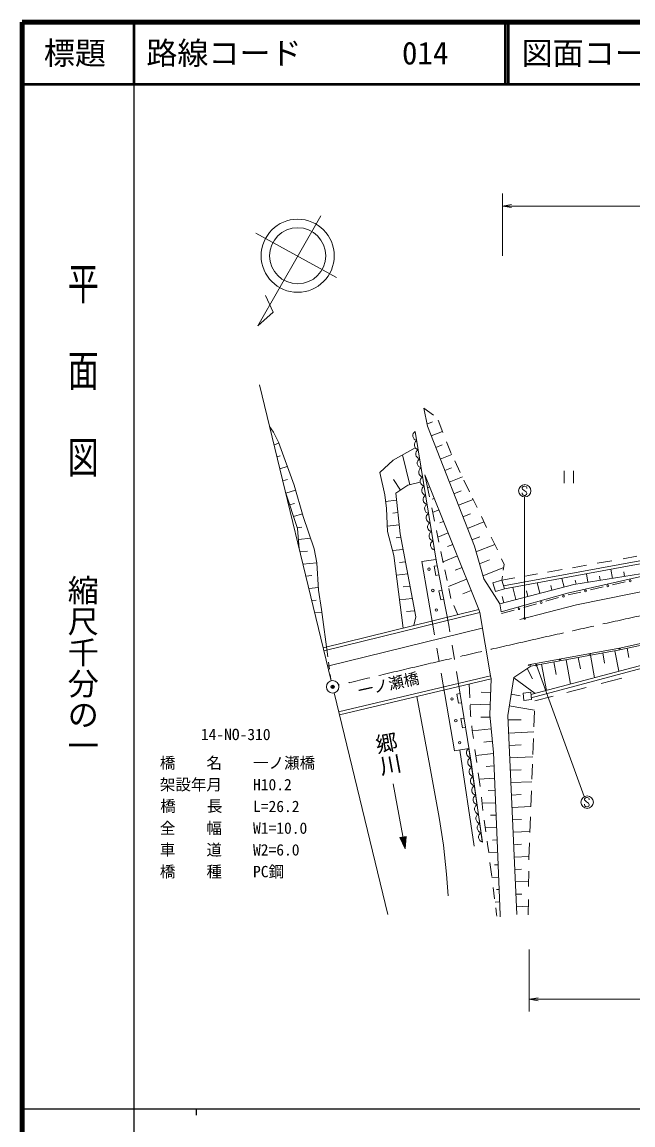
# Model space of a CAD drawing. Units: millimetres, scale not verified. Extents: x 40000 to 680000, y 20000 to 380000.
# Drawn here: x 40000 to 138308, y 202409 to 380000 of the extents above; entities that cross this region are included whole.
import ezdxf
from ezdxf.enums import TextEntityAlignment as Align

# ---------------------------------------------------------------- set-up
doc = ezdxf.new("R2010")
doc.units = ezdxf.units.MM
doc.header["$LTSCALE"] = 1000
doc.header["$PDMODE"] = 32
doc.header["$PDSIZE"] = 500
doc.linetypes.add('CHAIN', pattern=[18.5, 12, -1.5, 3.5, -1.5])
for name, color, linetype, lineweight in [('M-BGD', 7, 'Continuous', 13), ('M-BMK', 2, 'CHAIN', 13), ('M-BMK-SRVR', 3, 'Continuous', 13), ('M-STR-STR1', 1, 'Continuous', 13), ('M-STR-STR3', 7, 'Continuous', 13), ('M-STR-STRC', 7, 'Continuous', 13), ('M-TTL', 2, 'Continuous', 140), ('M-TTL-BAND', 7, 'Continuous', 25), ('M-TTL-LINE', 7, 'Continuous', 50), ('M-TTL-TXT', 7, 'Continuous', 13)]:
    doc.layers.add(name, color=color, linetype=linetype, lineweight=lineweight)
doc.layers.add('M-OTRS', color=6, linetype='Continuous')
doc.styles.add('@ＭＳ ゴシック', font='')
doc.styles.add('ＭＳ ゴシック', font='')
doc.styles.get('@ＭＳ ゴシック').set_extended_font_data('@MS Gothic')
doc.styles.get('ＭＳ ゴシック').set_extended_font_data('MS Gothic')

# ---------------------------------------------------------------- blocks, each defined once
blk = doc.blocks.new('open_arrow')
at = {"color": 0, "linetype": 'Continuous', "lineweight": -2}
blk.add_lwpolyline([(7.5, 1.25), (0, 0), (7.5, -1.25)], dxfattribs=at)
blk = doc.blocks.new('filled_dot')
at = {"color": 0, "linetype": 'Continuous', "lineweight": -2, "const_width": 1.25}
blk.add_lwpolyline([(-0.625, 0, 1), (0.625, 0, 1)], format="xyb", close=True, dxfattribs=at)

msp = doc.modelspace()

# ---------------------------------------------------------------- linework, layer by layer
at = {"layer": 'M-BGD'}
for p, q in [((105228, 314921), (104677, 317821)), ((104677, 317821), (106209, 316719)), ((79831, 314891), (80482, 313962)), ((106065, 315601), (105166, 315249)), ((112791, 295611), (105228, 314921)), ((106946, 315873), (107718, 313932)), ((80482, 313962), (81278, 312337)), ((103270, 314086), (106678, 293014)), ((103270, 314086), (106357, 295000)), ((107660, 314078), (105838, 313364)), ((80545, 311945), (81335, 312180)), ((81278, 312337), (83763, 305426)), ((103272, 311465), (99699, 309473)), ((107591, 311903), (106567, 311502)), ((108314, 312432), (109063, 310547)), ((81016, 309998), (81520, 310148)), ((99699, 309473), (97568, 307494)), ((101250, 310338), (102392, 305487)), ((109140, 310362), (107297, 309640)), ((109622, 309355), (110524, 307469)), ((81487, 308052), (82690, 308410)), ((97568, 307494), (98380, 303892)), ((109116, 308204), (108026, 307777)), ((127264, 305740), (127264, 307740)), ((128764, 307740), (128764, 305740)), ((81958, 306105), (82691, 306323)), ((99767, 306324), (100885, 304626)), ((104091, 305886), (102084, 305414)), ((104798, 307096), (113532, 285385)), ((104798, 307096), (105551, 303535)), ((110871, 306744), (108755, 305915)), ((111113, 306237), (112025, 304330)), ((82395, 304300), (84304, 298451)), ((82429, 304159), (84000, 304626)), ((83763, 305426), (85259, 300394)), ((98380, 303892), (98634, 301660)), ((102084, 305414), (100156, 304146)), ((100156, 304146), (100866, 297600)), ((105237, 305022), (105577, 305159)), ((110642, 304506), (109485, 304053)), ((83061, 302260), (83862, 302499)), ((98503, 302807), (100280, 303000)), ((105979, 303165), (106324, 303303)), ((112601, 303125), (110214, 302190)), ((112502, 303333), (113228, 301815)), ((83681, 300358), (85126, 300788)), ((85259, 300394), (87011, 295202)), ((98634, 301660), (98786, 297956)), ((99652, 300920), (100496, 301012)), ((105920, 301795), (106376, 299642)), ((106078, 301049), (107070, 301448)), ((112168, 300808), (110943, 300328)), ((113923, 300361), (114762, 298608)), ((84274, 298543), (85029, 298686)), ((84304, 298451), (84608, 295156)), ((98751, 298811), (100712, 299023)), ((107218, 299352), (107816, 299592)), ((114332, 299507), (111673, 298466)), ((84467, 296680), (86449, 296868)), ((98786, 297956), (99851, 294100)), ((100209, 296957), (100970, 297040)), ((100866, 297600), (103352, 284206)), ((106691, 298149), (107095, 296240)), ((106919, 297075), (108563, 297737)), ((113693, 297109), (112402, 296604)), ((115512, 297040), (116487, 295002)), ((84720, 294695), (85941, 294811)), ((87011, 295202), (87425, 292909)), ((99635, 294883), (101336, 295068)), ((108457, 295539), (109309, 295881)), ((114332, 290325), (112791, 295611)), ((116062, 295889), (113053, 294711)), ((99851, 294100), (101323, 282378)), ((100765, 292994), (101702, 293096)), ((106605, 293462), (104321, 293162)), ((104321, 293162), (106370, 281352)), ((107415, 294732), (107793, 292943)), ((107760, 293102), (110056, 294026)), ((115219, 293411), (113615, 292783)), ((117166, 293581), (117600, 292674)), ((117493, 289199), (139446, 293262)), ((132538, 292842), (134924, 293267)), ((136753, 293592), (138947, 293983)), ((85195, 292732), (87423, 292943)), ((87425, 292909), (87712, 288514)), ((106298, 292363), (106788, 292460)), ((106298, 292363), (106591, 290892)), ((106678, 293014), (108698, 282873)), ((108037, 291794), (108396, 290094)), ((109697, 291726), (110802, 292170)), ((117519, 292164), (114178, 290855)), ((117600, 292674), (117451, 291735)), ((117641, 288718), (139467, 292757)), ((124586, 291426), (126932, 291844)), ((145716, 292115), (127805, 288049)), ((128610, 292143), (130811, 292534)), ((128797, 289444), (145716, 292115)), ((134769, 291888), (135000, 290423)), ((136862, 291454), (136976, 290735)), ((85670, 290768), (86634, 290859)), ((100250, 290926), (102068, 291124)), ((106591, 290892), (107081, 290989)), ((108601, 289129), (111549, 290315)), ((116902, 286323), (114332, 290325)), ((115778, 289715), (117201, 290152)), ((116218, 288281), (115778, 289715)), ((117298, 290765), (117201, 290152)), ((117201, 290152), (119310, 290507)), ((117201, 290152), (117641, 288718)), ((121029, 290797), (121491, 290875)), ((121491, 290875), (122949, 291135)), ((122908, 289692), (123348, 288014)), ((126852, 290422), (127217, 289029)), ((128993, 290142), (129161, 289501)), ((129202, 286159), (150696, 290558)), ((130834, 291159), (131049, 289799)), ((132917, 290796), (133025, 290111)), ((135038, 289383), (137083, 289847)), ((86146, 288804), (87683, 288950)), ((87712, 288514), (88190, 285425)), ((101321, 289031), (102434, 289152)), ((107079, 288440), (107569, 288537)), ((107079, 288440), (107372, 286969)), ((108669, 288804), (109018, 287155)), ((110936, 287913), (112295, 288459)), ((117641, 288718), (116218, 288281)), ((116902, 286323), (128797, 289444)), ((127805, 288049), (117086, 285038)), ((118964, 288963), (119479, 286999)), ((121182, 288390), (121414, 287507)), ((125086, 289272), (125283, 288522)), ((127879, 287758), (129924, 288222)), ((131459, 288570), (133504, 289035)), ((86621, 286840), (87328, 286907)), ((100748, 286957), (102800, 287180)), ((107372, 286969), (107862, 287066)), ((109468, 286033), (110131, 284548)), ((117086, 285038), (116902, 286323)), ((117278, 287507), (117545, 286492)), ((120089, 283771), (129202, 286159)), ((120738, 285752), (122778, 286325)), ((124308, 286755), (126349, 287328)), ((87096, 284876), (88248, 284985)), ((88190, 285425), (89206, 277788)), ((88585, 278726), (113651, 284899)), ((101878, 285068), (103166, 285208)), ((103352, 284206), (103073, 282809)), ((117167, 284750), (119207, 285323)), ((89173, 276296), (114068, 282427)), ((108698, 282873), (108867, 281821)), ((136162, 279204), (155518, 283377)), ((136220, 278910), (155574, 283082)), ((121898, 271710), (155501, 280632)), ((106747, 279182), (107120, 277031)), ((109218, 279654), (109586, 277375)), ((121753, 276576), (136162, 279204)), ((121860, 276291), (136220, 278910)), ((121953, 271208), (155613, 280145)), ((137646, 277667), (137374, 279159)), ((128260, 273399), (127543, 277327)), ((129848, 275836), (129511, 277686)), ((132138, 274429), (131478, 278045)), ((133747, 276752), (133446, 278404)), ((136016, 275459), (135418, 278737)), ((89318, 276949), (89471, 275796)), ((109901, 275423), (112260, 260827)), ((119163, 274435), (121860, 276291)), ((121281, 275893), (122137, 274266)), ((124381, 272370), (123608, 276610)), ((125949, 274920), (125576, 276969)), ((89588, 274924), (89688, 274168)), ((90950, 268954), (115367, 274729)), ((107447, 275144), (109619, 262626)), ((115490, 274244), (115259, 268469)), ((119163, 274435), (118157, 268356)), ((119123, 274407), (122581, 271892)), ((133171, 273491), (136537, 274376)), ((109980, 271801), (110474, 271881)), ((109980, 271801), (110219, 270320)), ((112068, 271193), (111979, 273414)), ((113873, 272093), (115401, 272032)), ((118724, 271778), (120178, 271520)), ((120620, 271960), (121855, 272097)), ((120753, 270767), (120620, 271960)), ((121855, 272097), (121987, 270904)), ((127674, 272046), (130805, 272869)), ((103543, 271418), (105643, 260178)), ((110219, 270320), (110713, 270400)), ((112110, 270162), (115321, 270034)), ((112182, 268384), (112116, 270008)), ((121987, 270904), (120753, 270767)), ((122528, 270693), (125496, 271473)), ((112210, 268116), (112182, 268384)), ((115259, 268469), (115857, 262401)), ((118157, 268356), (119622, 236277)), ((122473, 269221), (118412, 269893)), ((122371, 266508), (122466, 269034)), ((110618, 267852), (111112, 267932)), ((110618, 267852), (110857, 266372)), ((110857, 266372), (111351, 266451)), ((112438, 265948), (112359, 266702)), ((113848, 268048), (115297, 268081)), ((120302, 267615), (118190, 267640)), ((112627, 264622), (112438, 265948)), ((112451, 265856), (115483, 266197)), ((122340, 265706), (118287, 265521)), ((122203, 262072), (122299, 264623)), ((109619, 262626), (111902, 263040)), ((111902, 263040), (114080, 247960)), ((113175, 260766), (112877, 262861)), ((114331, 264055), (115679, 264206)), ((120317, 263611), (118378, 263523)), ((110446, 262776), (112748, 247314)), ((113015, 261894), (115865, 262215)), ((115857, 262401), (116456, 248255)), ((122189, 261695), (118469, 261525)), ((105643, 260178), (107139, 251930)), ((112260, 260827), (114058, 248117)), ((114708, 260146), (115949, 260224)), ((120332, 259608), (118561, 259527)), ((122052, 258074), (122145, 260527)), ((113720, 256930), (113408, 259127)), ((113558, 258070), (116034, 258225)), ((122038, 257683), (118652, 257529)), ((99745, 257320), (101676, 246881)), ((115031, 256258), (116115, 256301)), ((121886, 253665), (121981, 256194)), ((114169, 253042), (113924, 255165)), ((114033, 254217), (116200, 254303)), ((120346, 255604), (118743, 255531)), ((115361, 252268), (116284, 252305)), ((121886, 253672), (118834, 253533)), ((107139, 251930), (107823, 247443)), ((114637, 249611), (114374, 251485)), ((120361, 251601), (118925, 251535)), ((121729, 249502), (121825, 252047)), ((101833, 248875), (100815, 248687)), ((101676, 246881), (100815, 248687)), ((101831, 248842), (100829, 248657)), ((101827, 248791), (100852, 248610)), ((101823, 248739), (100874, 248563)), ((101818, 248687), (100896, 248517)), ((101814, 248636), (100919, 248470)), ((101676, 246881), (101833, 248875)), ((114549, 250234), (116369, 250307)), ((121735, 249661), (119017, 249537)), ((101810, 248584), (100941, 248423)), ((101806, 248532), (100963, 248377)), ((101802, 248481), (100985, 248330)), ((101798, 248429), (101008, 248283)), ((101794, 248378), (101030, 248236)), ((101790, 248326), (101052, 248190)), ((101786, 248274), (101074, 248143)), ((101782, 248223), (101097, 248096)), ((101778, 248171), (101119, 248049)), ((101774, 248120), (101141, 248003)), ((101769, 248068), (101163, 247956)), ((101765, 248016), (101186, 247909)), ((101761, 247965), (101208, 247863)), ((101757, 247913), (101230, 247816)), ((101753, 247862), (101253, 247769)), ((101749, 247810), (101275, 247722)), ((101745, 247758), (101297, 247676)), ((101741, 247707), (101319, 247629)), ((101737, 247655), (101342, 247582)), ((101733, 247604), (101364, 247535)), ((101729, 247552), (101386, 247489)), ((101725, 247500), (101408, 247442)), ((101721, 247449), (101431, 247395)), ((101716, 247397), (101453, 247348)), ((101712, 247346), (101475, 247302)), ((101708, 247294), (101497, 247255)), ((101704, 247242), (101520, 247208)), ((101700, 247191), (101542, 247162)), ((101692, 247088), (101587, 247068)), ((107823, 247443), (108293, 242784)), ((114917, 247614), (114847, 248109)), ((115092, 246258), (114917, 247614)), ((115692, 248278), (116453, 248308)), ((116456, 248255), (116926, 236246)), ((120376, 247597), (119108, 247539)), ((121573, 245366), (121667, 247859)), ((115108, 246253), (116532, 246310)), ((121583, 245650), (119199, 245541)), ((121570, 245111), (121573, 245366)), ((115586, 242421), (115299, 244644)), ((116023, 244288), (116610, 244312)), ((120391, 243594), (119290, 243543)), ((108293, 242784), (108549, 239280)), ((115605, 242270), (116688, 242313)), ((121530, 241644), (119382, 241546)), ((121521, 240796), (121549, 243295)), ((116053, 238792), (115811, 240668)), ((116354, 240298), (116766, 240315)), ((116118, 238287), (116845, 238316)), ((120406, 239590), (119473, 239548)), ((121469, 236224), (121497, 238705)), ((116370, 236331), (116238, 237357)), ((116370, 236331), (116412, 236003)), ((116926, 236246), (116938, 235926)), ((121485, 237637), (119564, 237550))]:
    msp.add_line(p, q, dxfattribs=at)
for centre, radius in [((105501, 291907), 200), ((137850, 290022), 150), ((106106, 288475), 200), ((130691, 288396), 150), ((134271, 289209), 150), ((123543, 286540), 150), ((127114, 287543), 150), ((106662, 285320), 200), ((119972, 285537), 150), ((109187, 271004), 200), ((109805, 267496), 200), ((110429, 263958), 200)]:
    msp.add_circle(centre, radius, dxfattribs=at)
for centre, radius, start, end in [((103688, 313400), 803, 121.35331, 257.01949), ((103925, 311932), 803, 121.35331, 257.01949), ((104163, 310464), 803, 121.35331, 257.01949), ((104400, 308996), 803, 121.35331, 257.01949), ((104638, 307527), 803, 121.35331, 257.01949), ((104875, 306059), 803, 121.35331, 257.01949), ((105112, 304591), 803, 121.35331, 257.01949), ((105350, 303123), 803, 121.35331, 257.01949), ((105587, 301655), 803, 121.35331, 257.01949), ((105825, 300187), 803, 121.35331, 257.01949), ((106062, 298719), 803, 121.35331, 257.01949), ((106300, 297250), 803, 121.35331, 257.01949), ((106537, 295782), 803, 121.35331, 257.01949), ((136162, 279204), 150, 190.33602, 12.16653), ((126556, 277452), 150, 190.33602, 10.33602), ((131359, 278328), 150, 190.33602, 10.33602), ((121843, 276084), 500, 100.33602, 145.33602), ((121753, 276576), 150, 190.33602, 10.33602), ((112338, 262333), 830, 121.66266, 254.77674), ((112556, 260825), 830, 121.66266, 254.77674), ((112774, 259317), 830, 121.66266, 254.77674), ((112991, 257809), 830, 121.66266, 254.77674), ((113209, 256301), 830, 121.66266, 254.77674), ((113427, 254793), 830, 121.66266, 254.77674), ((113645, 253285), 830, 121.66266, 254.77674), ((113863, 251777), 830, 121.66266, 254.77674), ((114081, 250269), 830, 121.66266, 254.77674), ((114298, 248761), 830, 121.66266, 254.77674)]:
    msp.add_arc(centre, radius, start, end, dxfattribs=at)
at = {"layer": 'M-BMK'}
msp.add_arc((676262, -2157293), 2500000, 102.26433, 103.54014, dxfattribs=at)
at = {"layer": 'M-BMK-SRVR'}
for p, q in [((88069, 348785), (77922, 331085)), ((90627, 338865), (77628, 346031)), ((80391, 333263), (79201, 335973)), ((77922, 331085), (80391, 333263)), ((78207, 321602), (89748, 273923)), ((90218, 271979), (98855, 236295))]:
    msp.add_line(p, q, dxfattribs=at)
for centre, radius in [((84358, 342366), 5885), ((84358, 342366), 4520), ((89983, 272951), 1000)]:
    msp.add_circle(centre, radius, dxfattribs=at)
at = {"layer": 'M-OTRS'}
msp.add_point((89986, 272961), dxfattribs=at)
at = {"layer": 'M-STR-STR1'}
for p, q in [((88467, 279212), (113532, 285385)), ((113651, 284899), (113532, 285385)), ((115367, 274729), (113651, 284899)), ((91068, 268468), (115490, 274244)), ((115490, 274244), (115367, 274729))]:
    msp.add_line(p, q, dxfattribs=at)
at = {"layer": 'M-STR-STR3'}
for p, q in [((117298, 342378), (117298, 352378)), ((117298, 350378), (197869, 350378)), ((121611, 230658), (121611, 220658)), ((121611, 222658), (175148, 222658))]:
    msp.add_line(p, q, dxfattribs=at)
at = {"layer": 'M-STR-STRC'}
for p, q in [((120618, 305222), (120494, 305037)), ((120494, 305037), (120496, 304906)), ((120496, 304058), (120494, 304179)), ((120496, 304906), (120560, 304777)), ((120536, 303955), (120496, 304058)), ((120620, 303844), (120536, 303955)), ((120560, 304777), (120815, 304595)), ((120810, 305288), (120618, 305222)), ((120807, 303784), (120620, 303844)), ((120941, 303784), (120807, 303784)), ((120931, 305285), (120810, 305288)), ((120815, 304595), (120944, 304463)), ((121181, 305166), (120931, 305285)), ((121042, 303813), (120941, 303784)), ((120944, 304463), (121123, 304347)), ((121184, 303905), (121042, 303813)), ((121123, 304347), (121250, 304147)), ((121244, 305035), (121181, 305166)), ((121244, 304037), (121184, 303905)), ((121244, 304906), (121244, 305035)), ((121250, 304147), (121244, 304037)), ((120884, 283979), (120884, 303525)), ((122769, 276457), (130480, 255272)), ((130657, 255081), (130533, 254897)), ((130533, 254897), (130535, 254765)), ((130535, 253917), (130533, 254039)), ((130535, 254765), (130599, 254636)), ((130599, 254636), (130854, 254455)), ((130849, 255147), (130657, 255081)), ((130970, 255145), (130849, 255147)), ((130854, 254455), (130983, 254323)), ((131220, 255026), (130970, 255145)), ((130983, 254323), (131162, 254207)), ((131162, 254207), (131289, 254007)), ((131283, 254894), (131220, 255026)), ((131283, 254765), (131283, 254894)), ((131289, 254007), (131283, 253896)), ((130575, 253815), (130535, 253917)), ((130659, 253704), (130575, 253815)), ((130846, 253644), (130659, 253704)), ((130981, 253644), (130846, 253644)), ((131081, 253673), (130981, 253644)), ((131223, 253765), (131081, 253673)), ((131283, 253896), (131223, 253765))]:
    msp.add_line(p, q, dxfattribs=at)
for centre in [(120901, 304525), (130940, 254384)]:
    msp.add_circle(centre, 1000, dxfattribs=at)
at = {"layer": 'M-TTL'}
for p, q in [((40000, 380000), (40000, 20000)), ((680000, 380000), (40000, 380000))]:
    msp.add_line(p, q, dxfattribs=at)
at = {"layer": 'M-TTL-BAND'}
for p, q in [((58000, 370000), (58000, 20000)), ((40000, 205000), (579000, 205000)), ((68000, 205000), (68000, 204000))]:
    msp.add_line(p, q, dxfattribs=at)
at = {"layer": 'M-TTL-LINE'}
for p, q in [((58000, 380000), (58000, 370000)), ((117750, 380000), (117750, 370000)), ((118250, 380000), (118250, 370000)), ((40000, 370000), (680000, 370000))]:
    msp.add_line(p, q, dxfattribs=at)

# ---------------------------------------------------------------- block references
at = {"layer": 'M-STR-STR3', "xscale": 193, "yscale": 193}
for p in [(117298, 350378), (121611, 222658)]:
    msp.add_blockref('open_arrow', p, dxfattribs=at)
at = {"layer": 'M-STR-STRC', "xscale": 160, "yscale": 160}
for p, rotation in [((120884, 283979), 90), ((122769, 276457), 290)]:
    msp.add_blockref('filled_dot', p, dxfattribs=dict(at, rotation=rotation))

# ---------------------------------------------------------------- texts
at = {"layer": 'M-STR-STR1', "style": 'ＭＳ ゴシック'}
msp.add_text('一ノ瀬橋', height=1833, rotation=12.213, dxfattribs=at).set_placement((94386, 270866), align=Align.BOTTOM_LEFT)
for s, p in [('14-NO-310', (68772, 263825)), ('橋\u3000\u3000名', (62169, 259242)), ('一ノ瀬橋', (77169, 259242)), ('架設年月', (62169, 255742)), ('H10.2', (77169, 255742)), ('橋\u3000  長', (62237, 252293)), ('L=26.2', (77169, 252242)), ('全\u3000\u3000幅', (62169, 248742)), ('W1=10.0', (77169, 248742)), ('車\u3000\u3000道', (62169, 245242)), ('W2=6.0', (77169, 245242)), ('橋\u3000\u3000種', (62169, 241742)), ('PC鋼', (77169, 241742))]:
    msp.add_text(s, height=1833, dxfattribs=at).set_placement(p, align=Align.BOTTOM_LEFT)
at = {"layer": 'M-TTL', "color": 7, "style": '@ＭＳ ゴシック'}
msp.add_text('郷川', height=2566, rotation=280.437, dxfattribs=at).set_placement((96261, 265258), align=Align.BOTTOM_LEFT)
at = {"layer": 'M-TTL-BAND', "style": '@ＭＳ ゴシック', "width": 1.4}
msp.add_text('平  面  図', height=3666, rotation=270, dxfattribs=at).set_placement((49777, 306475), align=Align.MIDDLE_RIGHT)
at = {"layer": 'M-TTL-BAND', "style": '@ＭＳ ゴシック'}
msp.add_text('縮尺千分の一', height=3666, rotation=270, dxfattribs=at).set_placement((49777, 261030), align=Align.MIDDLE_RIGHT)
at = {"layer": 'M-TTL-TXT', "style": 'ＭＳ ゴシック'}
msp.add_text('標題', height=3666, dxfattribs=at).set_placement((48500, 375000), align=Align.MIDDLE_CENTER)
for s, p in [('路線コード', (60000, 375000)), ('014', (101142, 375000)), ('図面コード', (120380, 375000))]:
    msp.add_text(s, height=3666, dxfattribs=at).set_placement(p, align=Align.MIDDLE_LEFT)

doc.saveas('drawing.dxf')
